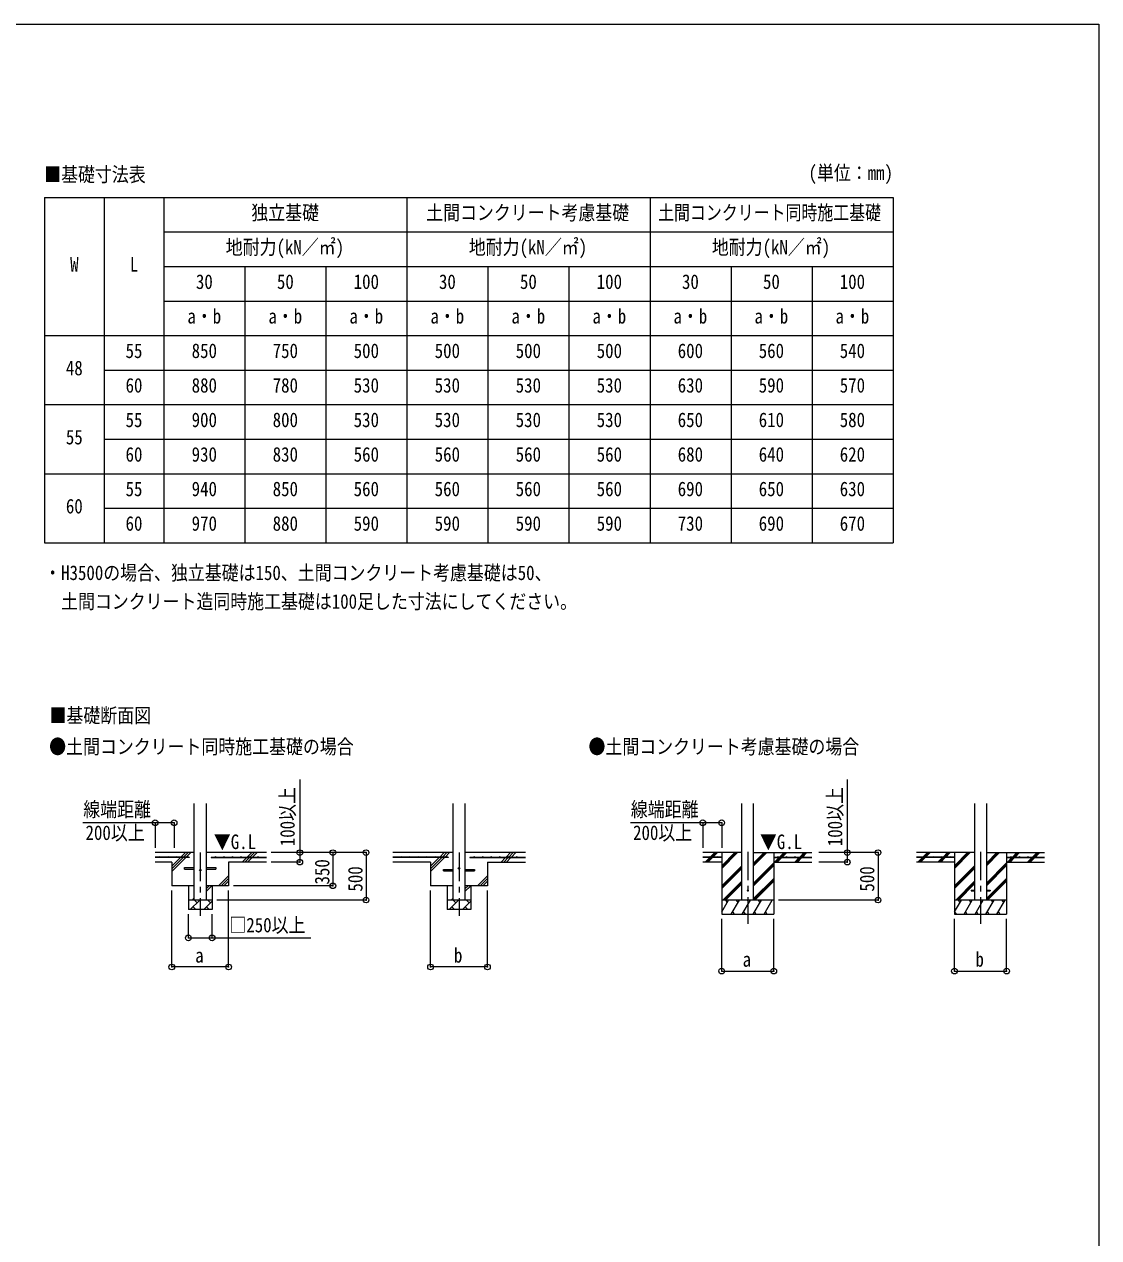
# Model space of a CAD drawing. Units: millimetres at full size, sheet at 1:60. Extents: x -16864 to 16864, y -11640 to 11640.
# Drawn here: x 4676 to 16016, y -1167 to 11640 of the extents above; entities that cross this region are included whole.
import ezdxf
from ezdxf.enums import TextEntityAlignment as Align

# ---------------------------------------------------------------- set-up
doc = ezdxf.new("R2010")
doc.units = ezdxf.units.MM
doc.header["$LTSCALE"] = 60
doc.header["$PDMODE"] = 32
doc.header["$PDSIZE"] = 60
doc.linetypes.add('CHAIN1', pattern=[8, 5, -1, 1, -1])
for name, color, linetype, lineweight in [('0-D', 7, 'Continuous', 9), ('0-E', 7, 'Continuous', 9), ('F-0', 7, 'Continuous', 9)]:
    doc.layers.add(name, color=color, linetype=linetype, lineweight=lineweight)
doc.styles.add('ＭＳ ゴシック', font='')
doc.styles.get('ＭＳ ゴシック').set_extended_font_data('MS Gothic')

msp = doc.modelspace()

# ---------------------------------------------------------------- linework, layer by layer
at = {"layer": '0-D'}
for p, q in [((4889.92, 9812.56), (4889.92, 6167.56)), ((4889.92, 9812.56), (13844.92, 9812.56)), ((5519.92, 9812.56), (5519.92, 6167.56)), ((6149.92, 9812.56), (6149.92, 6167.56)), ((8714.92, 9812.56), (8714.92, 6167.56)), ((11279.92, 9812.56), (11279.92, 6167.56)), ((13844.92, 9812.56), (13844.92, 6167.56)), ((6149.92, 9448.06), (13844.92, 9448.06)), ((6149.92, 9083.56), (13844.92, 9083.56)), ((7004.92, 9083.56), (7004.92, 6167.56)), ((7859.92, 9083.56), (7859.92, 6167.56)), ((9569.92, 9083.56), (9569.92, 6167.56)), ((10424.92, 9083.56), (10424.92, 6167.56)), ((12134.92, 9083.56), (12134.92, 6167.56)), ((12989.92, 9083.56), (12989.92, 6167.56)), ((6149.92, 8719.06), (13844.92, 8719.06)), ((4889.92, 8354.56), (13844.92, 8354.56)), ((5519.92, 7990.06), (13844.92, 7990.06)), ((4889.92, 7625.56), (13844.92, 7625.56)), ((5519.92, 7261.06), (13844.92, 7261.06)), ((4889.92, 6896.56), (13844.92, 6896.56)), ((5519.92, 6532.06), (13844.92, 6532.06)), ((4889.92, 6167.56), (13844.92, 6167.56))]:
    msp.add_line(p, q, dxfattribs=at)
at = {"layer": '0-E', "color": 6}
for p, q in [((7583.71, 3668.62), (7583.71, 2797.21)), ((13362.34, 3668.62), (13362.34, 2797.21)), ((6057.71, 3212.47), (6057.71, 2947.21)), ((6257.71, 3212.47), (6057.71, 3212.47)), ((6257.71, 3212.47), (6257.71, 2947.21)), ((11836.34, 3212.47), (11836.34, 2947.21)), ((12036.34, 3212.47), (11836.34, 3212.47)), ((12036.34, 3212.47), (12036.34, 2947.21)), ((8282.71, 2897.21), (7282.71, 2897.21)), ((13686.34, 2897.21), (13061.34, 2897.21)), ((7583.71, 2797.21), (7282.71, 2797.21)), ((13362.34, 2797.21), (13061.34, 2797.21)), ((6232.71, 1690.25), (6232.71, 2497.21)), ((6832.71, 1690.25), (6832.71, 2497.21)), ((8964.25, 1690.25), (8964.25, 2497.21)), ((9564.25, 1690.25), (9564.25, 2497.21)), ((6407.71, 1997.21), (6407.71, 2247.21)), ((6657.71, 1997.21), (6657.71, 2247.21)), ((12036.34, 1647.21), (12036.34, 2197.21)), ((12586.34, 1647.21), (12586.34, 2197.21)), ((14493.73, 1647.21), (14493.73, 2197.21)), ((15043.73, 1647.21), (15043.73, 2197.21)), ((6407.71, 1997.21), (6657.71, 1997.21)), ((6832.71, 1690.25), (6232.71, 1690.25)), ((9564.25, 1690.25), (8964.25, 1690.25)), ((12036.34, 1647.21), (12586.34, 1647.21)), ((14493.73, 1647.21), (15043.73, 1647.21))]:
    msp.add_line(p, q, dxfattribs=at)
at = {"layer": '0-E', "color": 4}
for p, q in [((6470.21, 2397.21), (6470.21, 3415.31)), ((6595.21, 3415.31), (6595.21, 2397.21)), ((9201.75, 2397.21), (9201.75, 3415.31)), ((9326.75, 3415.31), (9326.75, 2397.21)), ((12248.84, 2397.21), (12248.84, 3415.31)), ((12373.84, 2397.21), (12373.84, 3415.31)), ((14706.23, 3415.31), (14706.23, 2397.21)), ((14831.23, 3415.31), (14831.23, 2397.21)), ((6367.71, 2740.21), (6470.21, 2740.21)), ((6367.71, 2724.21), (6367.71, 2740.21)), ((6367.71, 2724.21), (6470.21, 2724.21)), ((6595.21, 2740.21), (6697.71, 2740.21)), ((6595.21, 2724.21), (6697.71, 2724.21)), ((6697.71, 2740.21), (6697.71, 2724.21)), ((9099.25, 2720.21), (9201.75, 2720.21)), ((9099.25, 2704.21), (9099.25, 2720.21)), ((9099.25, 2704.21), (9201.75, 2704.21)), ((9326.75, 2720.21), (9429.25, 2720.21)), ((9326.75, 2704.21), (9429.25, 2704.21)), ((9429.25, 2720.21), (9429.25, 2704.21)), ((14668.73, 2501.71), (14668.73, 2492.71)), ((14668.73, 2501.71), (14706.23, 2501.71)), ((14668.73, 2492.71), (14706.23, 2492.71)), ((14831.23, 2501.71), (14868.73, 2501.71)), ((14831.23, 2492.71), (14868.73, 2492.71)), ((14868.73, 2501.71), (14868.73, 2492.71))]:
    msp.add_line(p, q, dxfattribs=at)
at = {"layer": '0-E', "color": 6, "lineweight": 18}
for p, q in [((6057.71, 3212.47), (5295.16, 3212.47)), ((11836.34, 3212.47), (11073.79, 3212.47)), ((6657.71, 1997.21), (7700.8, 1997.21))]:
    msp.add_line(p, q, dxfattribs=at)
at = {"layer": '0-E'}
for p, q in [((6470.21, 2897.21), (6057.71, 2897.21)), ((6232.71, 2697.21), (6380.21, 2844.71)), ((6232.71, 2753.78), (6323.64, 2844.71)), ((6232.71, 2725.5), (6351.93, 2844.71)), ((6328.64, 2849.71), (6376.14, 2897.21)), ((6356.93, 2849.71), (6404.43, 2897.21)), ((6385.21, 2849.71), (6432.71, 2897.21)), ((7232.71, 2897.21), (6595.21, 2897.21)), ((6976.14, 2797.21), (7023.64, 2844.71)), ((7004.43, 2797.21), (7051.93, 2844.71)), ((7028.64, 2849.71), (7076.14, 2897.21)), ((7032.71, 2797.21), (7080.21, 2844.71)), ((7056.93, 2849.71), (7104.43, 2897.21)), ((7085.21, 2849.71), (7132.71, 2897.21)), ((9201.75, 2897.21), (8564.25, 2897.21)), ((8964.25, 2697.21), (9111.75, 2844.71)), ((8964.25, 2753.78), (9055.18, 2844.71)), ((8964.25, 2725.5), (9083.46, 2844.71)), ((9060.18, 2849.71), (9107.68, 2897.21)), ((9088.46, 2849.71), (9135.96, 2897.21)), ((9116.75, 2849.71), (9164.25, 2897.21)), ((9964.25, 2897.21), (9326.75, 2897.21)), ((9707.68, 2797.21), (9755.18, 2844.71)), ((9735.96, 2797.21), (9783.46, 2844.71)), ((9760.18, 2849.71), (9807.68, 2897.21)), ((9764.25, 2797.21), (9811.75, 2844.71)), ((9788.46, 2849.71), (9835.96, 2897.21)), ((9816.75, 2849.71), (9864.25, 2897.21)), ((12248.84, 2897.21), (11836.34, 2897.21)), ((11864.21, 2798.61), (11910.31, 2844.71)), ((11876.95, 2797.21), (11924.45, 2844.71)), ((11891.09, 2797.21), (11938.59, 2844.71)), ((11915.31, 2849.71), (11962.81, 2897.21)), ((11929.45, 2849.71), (11976.95, 2897.21)), ((11943.59, 2849.71), (11991.09, 2897.21)), ((12036.34, 2897.21), (12036.34, 2247.21)), ((12036.34, 2730.33), (12203.22, 2897.21)), ((12036.34, 2744.47), (12189.08, 2897.21)), ((12036.34, 2758.62), (12174.94, 2897.21)), ((12373.84, 2759.46), (12511.59, 2897.21)), ((12373.84, 2773.61), (12497.45, 2897.21)), ((12373.84, 2787.75), (12483.31, 2897.21)), ((12373.84, 2897.21), (12986.34, 2897.21)), ((12586.34, 2897.21), (12586.34, 2247.21)), ((12595.44, 2797.21), (12642.94, 2844.71)), ((12609.58, 2797.21), (12657.08, 2844.71)), ((12623.72, 2797.21), (12671.22, 2844.71)), ((12647.94, 2849.71), (12695.44, 2897.21)), ((12662.08, 2849.71), (12709.58, 2897.21)), ((12676.22, 2849.71), (12723.72, 2897.21)), ((12807.57, 2797.21), (12855.07, 2844.71)), ((12821.71, 2797.21), (12869.21, 2844.71)), ((12835.85, 2797.21), (12883.35, 2844.71)), ((12860.07, 2849.71), (12907.57, 2897.21)), ((12874.21, 2849.71), (12921.71, 2897.21)), ((12888.35, 2849.71), (12935.85, 2897.21)), ((14706.23, 2897.21), (14093.73, 2897.21)), ((14108.06, 2797.21), (14155.56, 2844.71)), ((14122.2, 2797.21), (14169.7, 2844.71)), ((14136.35, 2797.21), (14183.85, 2844.71)), ((14160.56, 2849.71), (14208.06, 2897.21)), ((14179.56, 2854.57), (14222.2, 2897.21)), ((14188.85, 2849.71), (14236.35, 2897.21)), ((14321.6, 2798.61), (14367.69, 2844.71)), ((14334.34, 2797.21), (14381.84, 2844.71)), ((14348.48, 2797.21), (14395.98, 2844.71)), ((14372.69, 2849.71), (14420.19, 2897.21)), ((14386.84, 2849.71), (14434.34, 2897.21)), ((14400.98, 2849.71), (14448.48, 2897.21)), ((14493.73, 2897.21), (14493.73, 2247.21)), ((14493.73, 2730.33), (14660.61, 2897.21)), ((14493.73, 2744.47), (14646.47, 2897.21)), ((14493.73, 2758.62), (14632.33, 2897.21)), ((14831.23, 2759.46), (14968.98, 2897.21)), ((14831.23, 2773.61), (14954.84, 2897.21)), ((14831.23, 2787.75), (14940.69, 2897.21)), ((14831.23, 2897.21), (15443.73, 2897.21)), ((15043.73, 2897.21), (15043.73, 2247.21)), ((15052.83, 2797.21), (15100.33, 2844.71)), ((15066.97, 2797.21), (15114.47, 2844.71)), ((15081.11, 2797.21), (15128.61, 2844.71)), ((15105.33, 2849.71), (15152.83, 2897.21)), ((15119.47, 2849.71), (15166.97, 2897.21)), ((15133.61, 2849.71), (15181.11, 2897.21)), ((15264.96, 2797.21), (15312.46, 2844.71)), ((15279.1, 2797.21), (15326.6, 2844.71)), ((15293.24, 2797.21), (15340.74, 2844.71)), ((15317.46, 2849.71), (15364.96, 2897.21)), ((15331.6, 2849.71), (15379.1, 2897.21)), ((15345.74, 2849.71), (15393.24, 2897.21)), ((6232.71, 2797.21), (6057.71, 2797.21)), ((6232.71, 2797.21), (6232.71, 2547.21)), ((7232.71, 2797.21), (6832.71, 2797.21)), ((6832.71, 2797.21), (6832.71, 2547.21)), ((8964.25, 2797.21), (8564.25, 2797.21)), ((8964.25, 2797.21), (8964.25, 2547.21)), ((9564.25, 2797.21), (9564.25, 2547.21)), ((9564.25, 2797.21), (9964.25, 2797.21)), ((12036.34, 2797.21), (11836.34, 2797.21)), ((12036.34, 2546.48), (12248.84, 2758.98)), ((12036.34, 2532.34), (12248.84, 2744.84)), ((12036.34, 2518.2), (12248.84, 2730.7)), ((12373.84, 2575.62), (12586.34, 2788.11)), ((12373.84, 2561.47), (12586.34, 2773.97)), ((12373.84, 2547.33), (12586.34, 2759.83)), ((12586.34, 2797.21), (12986.34, 2797.21)), ((14493.73, 2797.21), (14093.73, 2797.21)), ((14493.73, 2546.48), (14706.23, 2758.98)), ((14493.73, 2532.34), (14706.23, 2744.84)), ((14493.73, 2518.2), (14706.23, 2730.7)), ((14831.23, 2575.62), (15043.73, 2788.11)), ((14831.23, 2561.47), (15043.73, 2773.97)), ((14831.23, 2547.33), (15043.73, 2759.83)), ((15043.73, 2797.21), (15443.73, 2797.21)), ((6726.14, 2547.21), (6832.71, 2653.78)), ((6754.43, 2547.21), (6832.71, 2625.5)), ((6782.71, 2547.21), (6832.71, 2597.21)), ((9457.68, 2547.21), (9564.25, 2653.78)), ((9485.96, 2547.21), (9564.25, 2625.5)), ((9514.25, 2547.21), (9564.25, 2597.21)), ((12049.2, 2397.21), (12248.84, 2596.85)), ((12063.34, 2397.21), (12248.84, 2582.71)), ((12077.48, 2397.21), (12248.84, 2568.57)), ((12373.84, 2413.49), (12586.34, 2625.98)), ((12373.84, 2399.34), (12586.34, 2611.84)), ((12385.85, 2397.21), (12586.34, 2597.7)), ((14506.59, 2397.21), (14706.23, 2596.85)), ((14520.73, 2397.21), (14706.23, 2582.71)), ((14534.87, 2397.21), (14706.23, 2568.57)), ((14831.23, 2413.49), (15043.73, 2625.98)), ((14831.23, 2399.34), (15043.73, 2611.84)), ((14843.24, 2397.21), (15043.73, 2597.7)), ((6470.21, 2547.21), (6232.71, 2547.21)), ((6407.71, 2547.21), (6407.71, 2297.21)), ((6595.21, 2485.54), (6656.88, 2547.21)), ((6595.21, 2513.83), (6628.59, 2547.21)), ((6832.71, 2547.21), (6595.21, 2547.21)), ((6657.71, 2547.21), (6657.71, 2297.21)), ((9201.75, 2547.21), (8964.25, 2547.21)), ((9139.25, 2547.21), (9139.25, 2297.21)), ((9326.75, 2485.54), (9388.42, 2547.21)), ((9326.75, 2513.83), (9360.13, 2547.21)), ((9564.25, 2547.21), (9326.75, 2547.21)), ((9389.25, 2547.21), (9389.25, 2297.21)), ((6657.71, 2397.21), (6407.71, 2397.21)), ((6428.45, 2297.21), (6528.45, 2397.21)), ((6450.31, 2397.21), (6470.21, 2417.11)), ((6457, 2325.76), (6485.55, 2297.21)), ((6499.89, 2368.66), (6471.34, 2397.21)), ((6569.87, 2297.21), (6657.71, 2385.05)), ((6598.42, 2325.76), (6626.97, 2297.21)), ((6641.31, 2368.66), (6612.76, 2397.21)), ((9389.25, 2397.21), (9139.25, 2397.21)), ((9159.98, 2297.21), (9259.98, 2397.21)), ((9181.85, 2397.21), (9201.75, 2417.11)), ((9188.54, 2325.76), (9217.09, 2297.21)), ((9231.43, 2368.66), (9202.88, 2397.21)), ((9301.41, 2297.21), (9389.25, 2385.05)), ((9329.96, 2325.76), (9358.51, 2297.21)), ((9372.85, 2368.66), (9344.3, 2397.21)), ((12586.34, 2397.21), (12036.34, 2397.21)), ((12036.34, 2271.76), (12108.77, 2397.21)), ((12093.77, 2371.23), (12078.77, 2397.21)), ((12137.64, 2247.21), (12224.24, 2397.21)), ((12209.24, 2371.23), (12194.24, 2397.21)), ((12253.11, 2247.21), (12339.71, 2397.21)), ((12324.71, 2371.23), (12309.71, 2397.21)), ((12368.58, 2247.21), (12455.18, 2397.21)), ((12440.18, 2371.23), (12425.18, 2397.21)), ((12484.05, 2247.21), (12570.65, 2397.21)), ((12540.65, 2397.21), (12540.65, 2397.21)), ((15043.73, 2397.21), (14493.73, 2397.21)), ((14493.73, 2271.76), (14566.16, 2397.21)), ((14551.16, 2371.23), (14536.16, 2397.21)), ((14595.03, 2247.21), (14681.63, 2397.21)), ((14666.63, 2371.23), (14651.63, 2397.21)), ((14710.5, 2247.21), (14797.1, 2397.21)), ((14782.1, 2371.23), (14767.1, 2397.21)), ((14825.97, 2247.21), (14912.57, 2397.21)), ((14897.57, 2371.23), (14882.57, 2397.21)), ((14941.44, 2247.21), (15028.04, 2397.21)), ((15013.04, 2371.23), (14998.04, 2397.21)), ((6657.71, 2297.21), (6407.71, 2297.21)), ((9389.25, 2297.21), (9139.25, 2297.21)), ((12036.34, 2247.21), (12586.34, 2247.21)), ((12152.64, 2273.19), (12167.64, 2247.21)), ((12268.11, 2273.19), (12283.1, 2247.21)), ((12383.58, 2273.19), (12398.58, 2247.21)), ((12499.05, 2273.19), (12514.05, 2247.21)), ((14493.73, 2247.21), (15043.73, 2247.21)), ((14494.56, 2273.19), (14509.55, 2247.21)), ((14610.02, 2273.19), (14625.02, 2247.21)), ((14725.49, 2273.19), (14740.49, 2247.21)), ((14840.97, 2273.19), (14855.97, 2247.21)), ((14956.44, 2273.19), (14971.43, 2247.21))]:
    msp.add_line(p, q, dxfattribs=at)
at = {"layer": '0-E', "color": 3}
for p, q in [((6417.71, 2849.71), (6057.71, 2849.71)), ((6417.71, 2844.71), (6057.71, 2844.71)), ((6417.71, 2849.71), (6417.71, 2844.71)), ((6647.71, 2849.71), (7232.71, 2849.71)), ((6647.71, 2849.71), (6647.71, 2844.71)), ((6647.71, 2844.71), (7232.71, 2844.71)), ((9149.25, 2849.71), (8564.25, 2849.71)), ((9149.25, 2844.71), (8564.25, 2844.71)), ((9149.25, 2849.71), (9149.25, 2844.71)), ((9379.25, 2849.71), (9964.25, 2849.71)), ((9379.25, 2849.71), (9379.25, 2844.71)), ((9379.25, 2844.71), (9964.25, 2844.71)), ((12036.34, 2849.71), (11836.34, 2849.71)), ((12036.34, 2844.71), (11836.34, 2844.71)), ((12036.34, 2849.71), (12036.34, 2844.71)), ((12586.34, 2849.71), (12986.34, 2849.71)), ((12586.34, 2849.71), (12586.34, 2844.71)), ((12586.34, 2844.71), (12986.34, 2844.71)), ((14493.73, 2849.71), (14093.73, 2849.71)), ((14493.73, 2844.71), (14093.73, 2844.71)), ((14174.7, 2849.71), (14176.37, 2851.38)), ((14493.73, 2849.71), (14493.73, 2844.71)), ((15043.73, 2849.71), (15443.73, 2849.71)), ((15043.73, 2849.71), (15043.73, 2844.71)), ((15043.73, 2844.71), (15443.73, 2844.71))]:
    msp.add_line(p, q, dxfattribs=at)
at = {"layer": '0-E', "linetype": 'CHAIN1'}
for p, q in [((6532.71, 2897.21), (6532.71, 2231.26)), ((9264.25, 2897.21), (9264.25, 2231.26)), ((12311.34, 2906.42), (12311.34, 2147.21)), ((14768.73, 2906.42), (14768.73, 2147.21))]:
    msp.add_line(p, q, dxfattribs=at)
at = {"layer": '0-E', "color": 6}
for points in [[(8282.71, 2897.21), (8282.71, 2397.21), (6707.71, 2397.21)], [(7932.71, 2897.21), (7932.71, 2547.21), (6882.71, 2547.21)], [(13686.34, 2897.21), (13686.34, 2397.21), (12636.34, 2397.21)]]:
    msp.add_lwpolyline(points, dxfattribs=at)
at = {"layer": '0-E', "color": 3}
for centre in [(6102.71, 2852.21), (6192.71, 2852.21), (6282.71, 2852.21), (6372.71, 2852.21), (6692.71, 2852.21), (6782.71, 2852.21), (6872.71, 2852.21), (6962.71, 2852.21), (7052.71, 2852.21), (7142.71, 2852.21), (8654.25, 2852.21), (8744.25, 2852.21), (8834.25, 2852.21), (8924.25, 2852.21), (9014.25, 2852.21), (9104.25, 2852.21), (9424.25, 2852.21), (9514.25, 2852.21), (9604.25, 2852.21), (9694.25, 2852.21), (9784.25, 2852.21), (9874.25, 2852.21), (11901.34, 2852.21), (11991.34, 2852.21), (12631.34, 2852.21), (12721.34, 2852.21), (12811.34, 2852.21), (12901.34, 2852.21), (14178.73, 2852.21), (14268.73, 2852.21), (14358.73, 2852.21), (14448.73, 2852.21), (15088.73, 2852.21), (15178.73, 2852.21), (15268.73, 2852.21), (15358.73, 2852.21)]:
    msp.add_circle(centre, 2.5, dxfattribs=at)
at = {"layer": '0-E', "color": 4}
for centre in [(6532.71, 2712.21), (9264.25, 2732.21)]:
    msp.add_circle(centre, 8, dxfattribs=at)
at = {"layer": '0-E'}
msp.add_circle((12311.34, 2497.21), 5, dxfattribs=at)
at = {"layer": '0-E', "color": 6}
for p in [(6057.71, 3212.47), (6257.71, 3212.47), (11836.34, 3212.47), (12036.34, 3212.47), (7583.71, 2897.21), (7583.71, 2797.21), (7932.71, 2897.21), (8282.71, 2897.21), (13362.34, 2897.21), (13362.34, 2797.21), (13686.34, 2897.21), (7932.71, 2547.21), (8282.71, 2397.21), (13686.34, 2397.21), (6407.71, 1997.21), (6657.71, 1997.21), (6232.71, 1690.25), (6832.71, 1690.25), (8964.25, 1690.25), (9564.25, 1690.25), (12036.34, 1647.21), (12586.34, 1647.21), (14493.73, 1647.21), (15043.73, 1647.21)]:
    msp.add_point(p, dxfattribs=at)
at = {"layer": 'F-0', "color": 5, "lineweight": 5}
for p, q in [((-16864.12, 11640), (16015.88, 11640)), ((16015.88, 11640), (16015.88, -11640))]:
    msp.add_line(p, q, dxfattribs=at)

# ---------------------------------------------------------------- texts
at = {"layer": '0-D', "style": 'ＭＳ ゴシック'}
for s, width, p in [('■基礎寸法表', 0.85, (4885.9, 9932.21)), ('(単位：mm)', 0.85, (12952.77, 9948.56)), ('独立基礎', 0.85, (7072.42, 9529.06)), ('土間コンクリート考慮基礎', 0.85, (8917.42, 9529.06)), ('土間コンクリート同時施工基礎', 0.8, (11365.42, 9529.06)), ('地耐力(kN／㎡)', 0.85, (6802.42, 9164.56)), ('地耐力(kN／㎡)', 0.85, (9367.42, 9164.56)), ('地耐力(kN／㎡)', 0.85, (11932.42, 9164.56)), ('W', 0.85, (5159.92, 8982.31)), ('L', 0.85, (5789.92, 8982.31)), ('30', 0.85, (6487.42, 8800.06)), ('50', 0.85, (7342.42, 8800.06)), ('100', 0.85, (8152.42, 8800.06)), ('30', 0.85, (9052.42, 8800.06)), ('50', 0.85, (9907.42, 8800.06)), ('100', 0.85, (10717.42, 8800.06)), ('30', 0.85, (11617.42, 8800.06)), ('50', 0.85, (12472.42, 8800.06)), ('100', 0.85, (13282.42, 8800.06)), ('a・b', 0.85, (6397.42, 8435.56)), ('a・b', 0.85, (7252.42, 8435.56)), ('a・b', 0.85, (8107.42, 8435.56)), ('a・b', 0.85, (8962.42, 8435.56)), ('a・b', 0.85, (9817.42, 8435.56)), ('a・b', 0.85, (10672.42, 8435.56)), ('a・b', 0.85, (11527.42, 8435.56)), ('a・b', 0.85, (12382.42, 8435.56)), ('a・b', 0.85, (13237.42, 8435.56)), ('55', 0.85, (5744.92, 8071.06)), ('850', 0.85, (6442.42, 8071.06)), ('750', 0.85, (7297.42, 8071.06)), ('500', 0.85, (8152.42, 8071.06)), ('500', 0.85, (9007.42, 8071.06)), ('500', 0.85, (9862.42, 8071.06)), ('500', 0.85, (10717.42, 8071.06)), ('600', 0.85, (11572.42, 8071.06)), ('560', 0.85, (12427.42, 8071.06)), ('540', 0.85, (13282.42, 8071.06)), ('48', 0.85, (5114.92, 7888.81)), ('60', 0.85, (5744.92, 7706.56)), ('880', 0.85, (6442.42, 7706.56)), ('780', 0.85, (7297.42, 7706.56)), ('530', 0.85, (8152.42, 7706.56)), ('530', 0.85, (9007.42, 7706.56)), ('530', 0.85, (9862.42, 7706.56)), ('530', 0.85, (10717.42, 7706.56)), ('630', 0.85, (11572.42, 7706.56)), ('590', 0.85, (12427.42, 7706.56)), ('570', 0.85, (13282.42, 7706.56)), ('55', 0.85, (5744.92, 7342.06)), ('900', 0.85, (6442.42, 7342.06)), ('800', 0.85, (7297.42, 7342.06)), ('530', 0.85, (8152.42, 7342.06)), ('530', 0.85, (9007.42, 7342.06)), ('530', 0.85, (9862.42, 7342.06)), ('530', 0.85, (10717.42, 7342.06)), ('650', 0.85, (11572.42, 7342.06)), ('610', 0.85, (12427.42, 7342.06)), ('580', 0.85, (13282.42, 7342.06)), ('55', 0.85, (5114.92, 7159.81)), ('60', 0.85, (5744.92, 6977.56)), ('930', 0.85, (6442.42, 6977.56)), ('830', 0.85, (7297.42, 6977.56)), ('560', 0.85, (8152.42, 6977.56)), ('560', 0.85, (9007.42, 6977.56)), ('560', 0.85, (9862.42, 6977.56)), ('560', 0.85, (10717.42, 6977.56)), ('680', 0.85, (11572.42, 6977.56)), ('640', 0.85, (12427.42, 6977.56)), ('620', 0.85, (13282.42, 6977.56)), ('55', 0.85, (5744.92, 6613.06)), ('940', 0.85, (6442.42, 6613.06)), ('850', 0.85, (7297.42, 6613.06)), ('560', 0.85, (8152.42, 6613.06)), ('560', 0.85, (9007.42, 6613.06)), ('560', 0.85, (9862.42, 6613.06)), ('560', 0.85, (10717.42, 6613.06)), ('690', 0.85, (11572.42, 6613.06)), ('650', 0.85, (12427.42, 6613.06)), ('630', 0.85, (13282.42, 6613.06)), ('60', 0.85, (5114.92, 6430.81)), ('60', 0.85, (5744.92, 6248.56)), ('970', 0.85, (6442.42, 6248.56)), ('880', 0.85, (7297.42, 6248.56)), ('590', 0.85, (8152.42, 6248.56)), ('590', 0.85, (9007.42, 6248.56)), ('590', 0.85, (9862.42, 6248.56)), ('590', 0.85, (10717.42, 6248.56)), ('730', 0.85, (11572.42, 6248.56)), ('690', 0.85, (12427.42, 6248.56)), ('670', 0.85, (13282.42, 6248.56)), ('・H3500の場合、独立基礎は150、土間コンクリート考慮基礎は50、', 0.85, (4885.9, 5727.95)), ('\u3000土間コンクリート造同時施工基礎は100足した寸法にしてください。', 0.85, (4885.9, 5425.39))]:
    msp.add_text(s, height=154, dxfattribs=dict(at, width=width)).set_placement(p, align=Align.BOTTOM_LEFT)
at = {"layer": '0-E', "style": 'ＭＳ ゴシック', "width": 0.85}
for s, p in [('■基礎断面図', (4942.64, 4222.24)), ('●土間コンクリート同時施工基礎の場合', (4938.76, 3893.05)), ('●土間コンクリート考慮基礎の場合', (10630.96, 3893.05)), ('線端距離', (5298.76, 3230.94)), ('線端距離', (11077.39, 3230.94)), ('200以上', (5322.43, 2984.5)), ('200以上', (11101.06, 2984.5)), ('▼G.L', (6676.41, 2888.63)), ('▼G.L', (12439.72, 2888.63)), ('□250以上', (6840.7, 2009.8)), ('a', (6479.46, 1690.5)), ('b', (9211, 1690.5)), ('a', (12257.59, 1647.46)), ('b', (14714.98, 1647.46))]:
    msp.add_text(s, height=154, dxfattribs=at).set_placement(p, align=Align.BOTTOM_LEFT)
for s, p in [('100以上', (7576.06, 2964.99)), ('100以上', (13355.01, 2964.99)), ('350', (7942.01, 2560.96)), ('500', (8292.01, 2485.96)), ('500', (13693.4, 2485.96))]:
    msp.add_text(s, height=154, rotation=90, dxfattribs=at).set_placement(p, align=Align.BOTTOM_LEFT)

doc.saveas('drawing.dxf')
